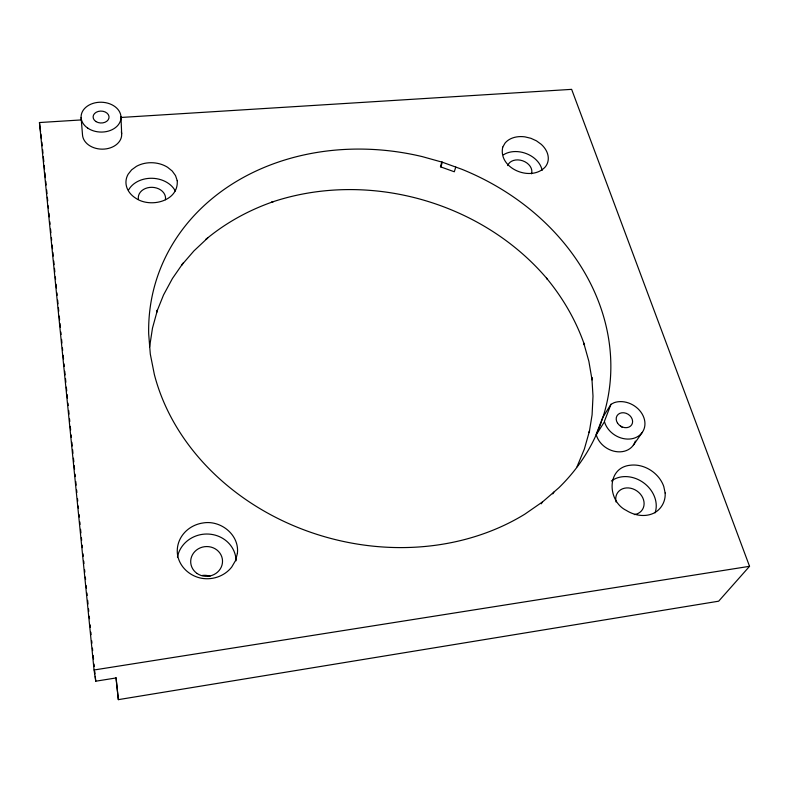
<?xml version="1.0" encoding="UTF-8"?>
<svg xmlns="http://www.w3.org/2000/svg" width="789" height="789" viewBox="0 0 789 789"><rect width="100%" height="100%" fill="white"/><g stroke="black" fill="none" stroke-linecap="round" stroke-linejoin="round"><path stroke-width="1.18" d="M149.594 347.002L152.484 328.125L157.484 309.909L156.528 312.395L163.54 294.958L172.436 278.497L183.078 263.141L181.648 265.114L193.956 250.882L207.724 237.953L205.998 239.294C225.841 222.764 248.752 210.209 273.122 201.728L271.663 202.201C367.94 169.694 481.971 201.599 547.477 279.257L546.481 278.093C562.971 298.015 576.108 320.659 584.541 345.128L583.761 343.087L588.87 361.313L592.046 379.903L591.849 377.467L593.003 396.167L592.085 414.886L589.245 432.303M589.215 432.589L589.531 430.843L584.363 449.04L577.035 466.723M441.82 162.07L440.44 166.795L454.316 171.775L455.766 167.071M440.903 166.923L442.284 162.199L422.273 156.617A233.633 196.283 15.7 0 0 148.687 333.954L150.314 354.153L154.348 374.469A233.633 196.283 15.7 0 0 524.863 514.142L542.773 501.725L558.829 487.789A233.633 196.283 15.7 0 0 601.465 421.681M604.423 421.296L610.982 404.303L614.158 402.666A21.579 17.575 31.4 0 1 643.065 415.704A21.579 17.575 31.4 0 1 631.318 438.842A21.579 17.575 31.4 0 1 604.482 421.721L596.247 434.749A21.175 17.378 31.7 0 0 615.775 451.564A21.175 17.378 31.7 0 0 635.342 441.081M596.188 434.325L602.697 417.529L610.982 404.303M541.284 503.806L542.378 502.031M552.764 493.884L553.888 492.089M633.36 445.183L642.305 432.352M120.786 117.472L571.64 89.354L749.55 566.315L718.671 601.188L118.35 699.646L115.973 677.603M81.474 119.918L39.45 122.542L94.059 669.989L95.745 681.203L116.101 677.948L118.35 699.646M94.059 669.989L749.55 566.315M442.284 162.199L461.821 169.26A233.633 196.283 15.7 0 1 601.859 420.537M39.45 122.542L40.584 131.763M40.87 134.061L41.432 138.677M41.856 142.138L42.221 145.807M42.596 149.486L42.961 153.165M43.326 156.833L43.819 161.735M44.184 165.414L44.549 169.083M44.924 172.761L45.407 177.663M45.782 181.342L46.147 185.011M46.63 189.912L47.005 193.591M47.37 197.27L47.734 200.939M48.228 205.84L48.474 208.296M48.957 213.198L49.332 216.867M49.815 221.768L50.062 224.224M50.555 229.116L50.92 232.794M51.413 237.696L51.66 240.152M52.143 245.044L52.518 248.722M52.883 252.401L53.248 256.07M53.741 260.972L54.106 264.65M54.471 268.329L54.845 271.998M55.329 276.9L55.575 279.355M56.068 284.257L56.433 287.926M56.926 292.827L57.163 295.283M57.656 300.185L58.021 303.854M58.396 307.532L58.761 311.211M59.254 316.103L59.619 319.782M59.984 323.46L60.349 327.129M60.842 332.031L61.088 334.487M61.581 339.388L61.946 343.057M62.43 347.959L62.676 350.415M63.169 355.316L63.534 358.985M64.027 363.887L64.274 366.343M64.757 371.244L65.132 374.913M65.497 378.592L65.862 382.271M66.355 387.162L66.72 390.841M67.085 394.52L67.46 398.189M67.943 403.09L68.189 405.546M68.682 410.448L69.047 414.117M69.54 419.018L69.787 421.474M70.27 426.376L70.645 430.044M71.128 434.946L71.375 437.402M71.868 442.304L72.233 445.972M72.598 449.651L72.963 453.33M73.456 458.231L73.821 461.9M74.196 465.579L74.56 469.258M75.054 474.15L75.29 476.605M75.783 481.507L76.148 485.176M76.641 490.077L76.888 492.533M77.5 498.658L77.746 501.104M78.229 506.005L78.476 508.461M79.087 514.586L79.334 517.032M79.827 521.933L80.074 524.389M80.557 529.291L80.932 532.96M81.415 537.861L81.661 540.317M82.155 545.209L82.401 547.665M83.013 553.789L83.259 556.235M83.742 561.137L83.989 563.593M84.601 569.717L84.847 572.163M85.34 577.065L85.587 579.52M86.198 585.645L86.445 588.091M86.928 592.993L87.175 595.448M87.668 600.35L88.033 604.019M88.526 608.921L88.763 611.376M89.256 616.268L89.502 618.724M90.114 624.849L90.36 627.304M90.853 632.196L91.09 634.652M91.711 640.776L91.948 643.222M92.441 648.124L92.688 650.58M93.181 655.481L93.546 659.15M94.029 664.052L94.276 666.508M94.769 671.409L95.015 673.855M95.262 676.311L95.745 681.203M81.109 117.512L82.5 134.771A19.607 14.794 1.2 0 0 104.296 149.082A19.607 14.794 1.2 0 0 121.358 131.802M120.964 116.545L121.664 133.716M202.319 575.467A15.139 14.291 -8 0 1 210.042 576.266M177.426 557.093A29.578 27.635 -4.8 0 1 208.858 534.084A29.578 27.635 -4.8 0 1 236.089 560.801M611.367 481.024A27.871 23.206 35.9 0 1 643.577 482.76A27.871 23.206 35.9 0 1 655.067 512.86M616.071 501.982A15.011 12.496 35.9 0 1 626.328 487.937A15.011 12.496 35.9 0 1 643.528 499.782A15.011 12.496 35.9 0 1 634.366 514.576M503.421 154.831A23.384 17.614 19.2 0 1 526.717 153.756A23.384 17.614 19.2 0 1 542.132 170.404M507.702 165.582A12.585 9.478 19.2 0 1 522.673 160.788A12.585 9.478 19.2 0 1 531.49 173.827M128.706 189.745A25.327 19.863 2.4 0 1 152.228 178.284A25.327 19.863 2.4 0 1 175.306 191.017M138.371 198.996A13.64 10.691 2.4 0 1 152.099 187.318A13.64 10.691 2.4 0 1 165.424 199.696M620.391 425.991A8.472 6.953 31.7 0 1 622.117 427.352M177.229 180.671C178.778 201.412 150.206 208.296 135.678 198.167A25.751 20.031 2.6 0 1 128.143 174.231L131.635 169.832L136.467 166.321A25.751 20.031 2.6 0 1 167.554 167.258L172.229 171.035L175.523 175.612L177.229 180.671M665.147 492.987C665.748 501.469 661.074 509.812 653.302 513.392A28.384 23.483 35.5 0 1 626.259 510.384C607.343 501.262 606.189 467.818 630.066 465.254A28.384 23.483 35.5 0 1 663.756 486.418L665.147 492.987M502.741 147.129C497.889 168.708 531.53 182.397 545.416 166.755A23.749 17.723 19.2 0 0 541.254 144.338L536.441 140.837L530.879 138.292L524.941 136.862A23.749 17.723 19.2 0 0 505.049 143.085L502.741 147.129M237.371 553.484L235.497 560.614L231.7 567.084A30.16 28.049 -3.9 0 1 203.799 578.584C191.027 577.242 179.438 567.508 177.505 554.549A30.16 28.049 -3.9 0 1 203.355 522.92C220.959 520.02 239.669 535.041 237.371 553.484M197.112 573.495A15.928 14.883 -4.8 0 0 222.419 562.991A15.928 14.883 -4.8 0 0 200.288 547.842A15.928 14.883 -4.8 0 0 197.112 573.495M617.531 423.111A8.62 7.022 31.4 0 0 631.733 424.738A8.62 7.022 31.4 0 0 623.941 412.785A8.62 7.022 31.4 0 0 617.531 423.111M87.737 128.114A19.952 14.922 1.5 0 0 120.569 120.421A19.952 14.922 1.5 0 0 94.818 102.895A19.952 14.922 1.5 0 0 87.737 128.114M96.051 121.605A7.969 5.957 1.5 0 0 108.951 118.084A7.969 5.957 1.5 0 0 98.26 111.436A7.969 5.957 1.5 0 0 96.051 121.605"/></g></svg>
